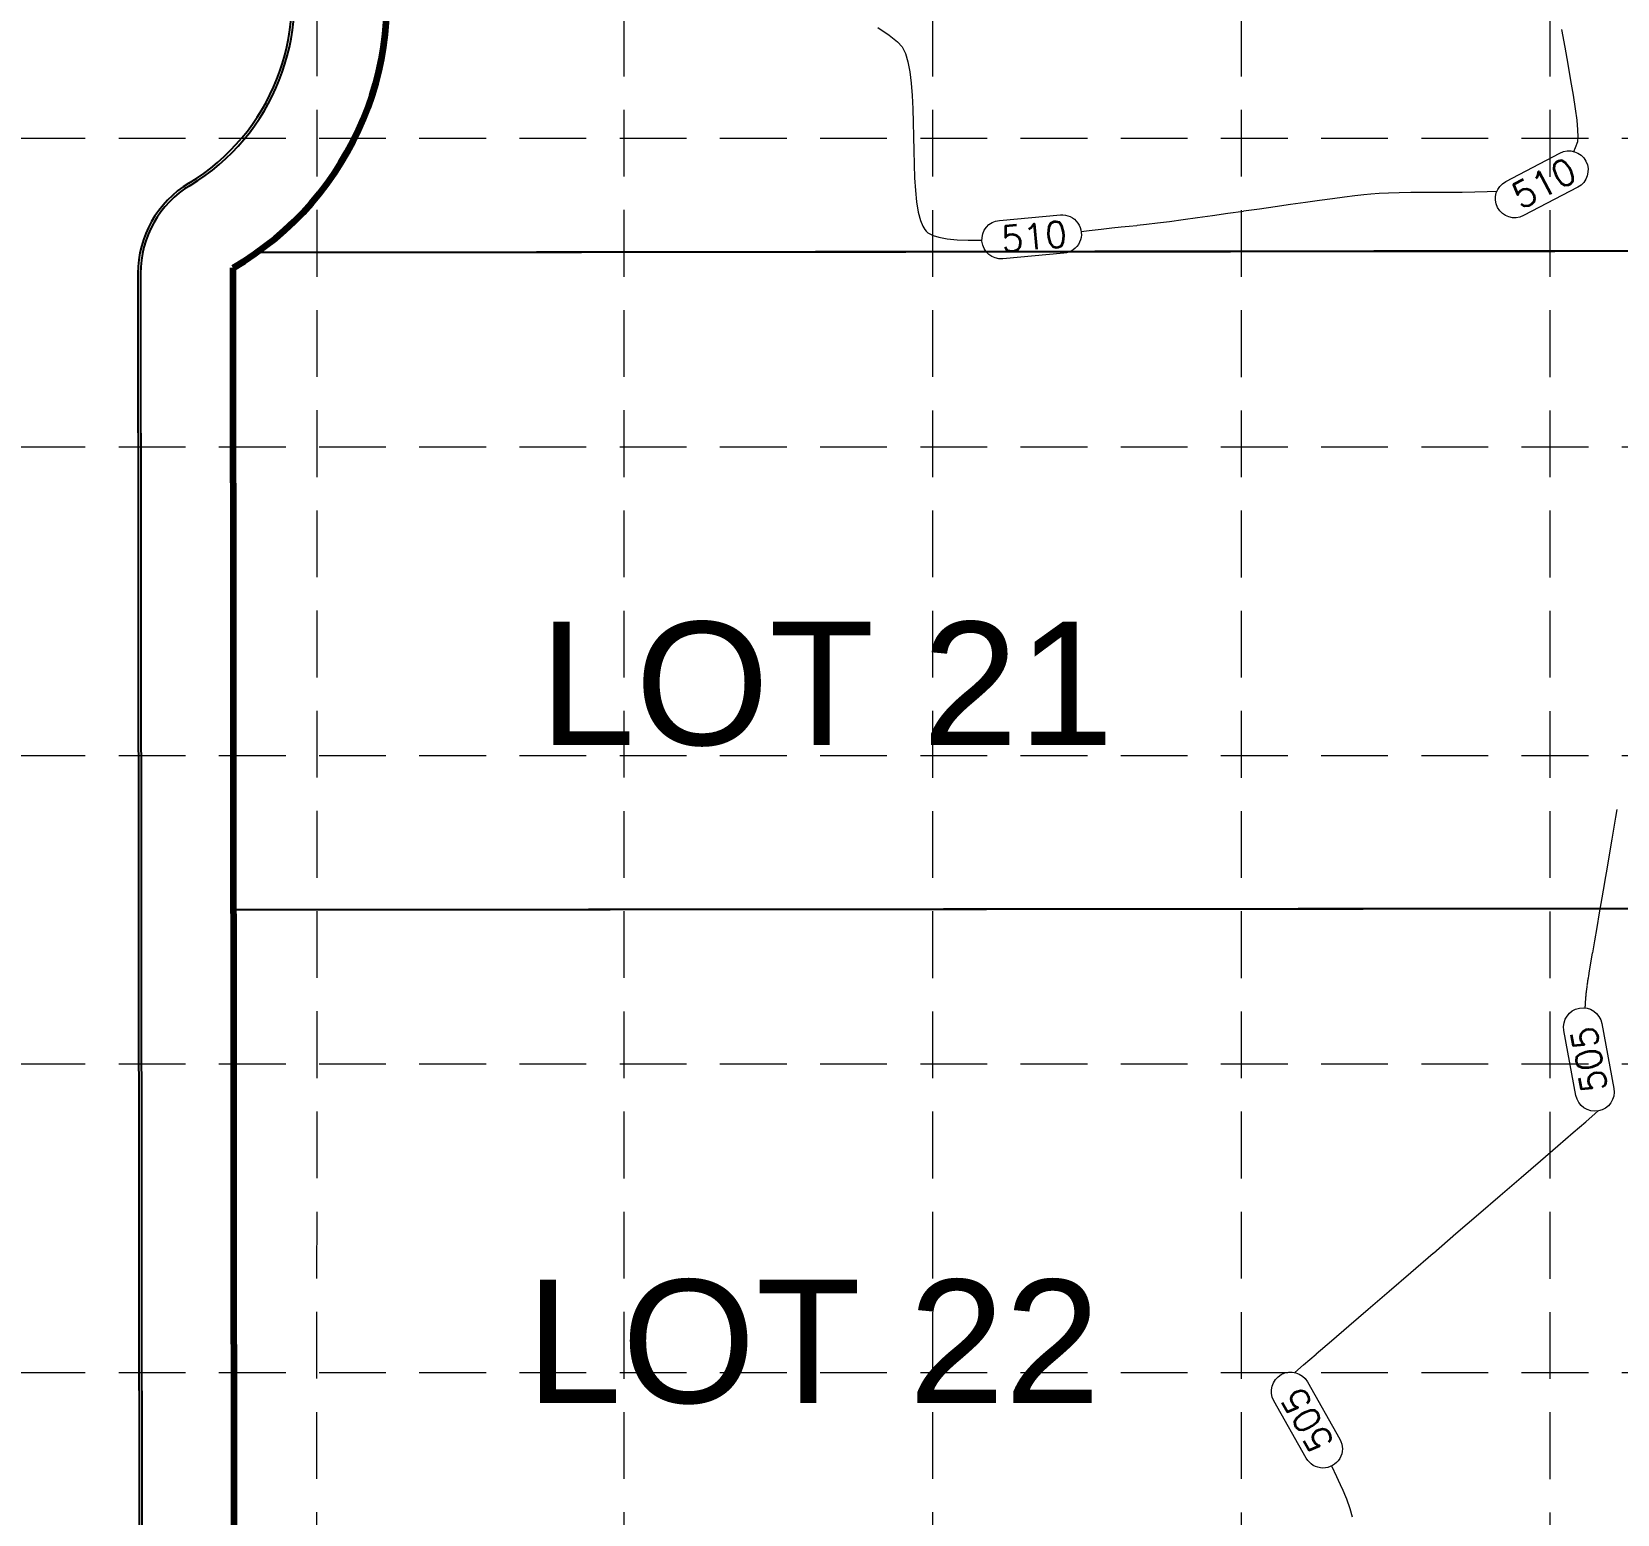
# Model space of a CAD drawing. Header units: feet. Extents: x -406 to 2003, y 7035 to 10885.
# Drawn here: x 322.9 to 631.5, y 9593.2 to 9881.8 of the extents above; entities that cross this region are included whole.
import ezdxf

# ---------------------------------------------------------------- set-up
doc = ezdxf.new("R2010")
doc.units = ezdxf.units.FT
doc.header["$LTSCALE"] = 40
doc.header["$MEASUREMENT"] = 0
doc.linetypes.add('HIDDEN', pattern=[0.375, 0.25, -0.125])
for name, color, linetype, lineweight in [('1 PROPOSED CONTOURS', 35, 'Continuous', 0), ('LOT NUMBERS', 3, 'Continuous', 35), ('right of way', 3, 'Continuous', 40), ('SILT FENCE', 200, 'Continuous', 100)]:
    doc.layers.add(name, color=color, linetype=linetype, lineweight=lineweight)
for name, color, linetype in [('GRID', 254, 'HIDDEN'), ('lots', 4, 'Continuous'), ('polys', 7, 'Continuous'), ('proposed pavement', 4, 'Continuous')]:
    doc.layers.add(name, color=color, linetype=linetype)
doc.styles.get("Standard").update_dxf_attribs({"font": 'ARIAL.TTF'})

msp = doc.modelspace()

# ---------------------------------------------------------------- linework, layer by layer
at = {"layer": '1 PROPOSED CONTOURS', "color": 35, "extrusion": (0.563882, 0.825855, 0), "elevation": 8436.54}
msp.add_lwpolyline([(5169.95, 510), (5167.27, 510)], dxfattribs=at)
at = {"layer": '1 PROPOSED CONTOURS', "color": 35, "extrusion": (0.619734, 0.784812, 0), "elevation": 8058.35}
msp.add_lwpolyline([(5739.25, 510), (5737.19, 510)], dxfattribs=at)
at = {"layer": '1 PROPOSED CONTOURS', "color": 35, "extrusion": (0.983944, 0.17848, 0), "elevation": 2374.52}
msp.add_lwpolyline([(9609.23, 510), (9612.72, 510)], dxfattribs=at)
at = {"layer": '1 PROPOSED CONTOURS', "color": 35, "extrusion": (0.731305, 0.682051, 0), "elevation": 7097.92}
msp.add_lwpolyline([(6889.99, 510), (6888.61, 510)], dxfattribs=at)
at = {"layer": '1 PROPOSED CONTOURS', "color": 35, "extrusion": (0.894399, 0.447271, 0), "elevation": 4858.87}
msp.add_lwpolyline([(8615.38, 510), (8613.97, 510)], dxfattribs=at)
at = {"layer": '1 PROPOSED CONTOURS', "color": 35}
for points, elevation in [([(492.98, 9877.56), (493.47, 9875.93)], 510), ([(622.49, 9872.3), (621.94, 9875.43)], 510), ([(493.84, 9873.99), (494.11, 9871.78)], 510), ([(494.11, 9871.78), (494.29, 9869.36)], 510), ([(494.29, 9869.36), (494.41, 9866.79)], 510), ([(494.54, 9861.37), (494.59, 9858.62)], 510), ([(576.09, 9849.34), (578.41, 9849.64)], 510), ([(582.19, 9850.11), (583.58, 9850.25)], 510), ([(585.15, 9850.36), (587, 9850.44)], 510), ([(589.07, 9850.48), (591.34, 9850.51)], 510), ([(601.3, 9850.56), (603.8, 9850.59)], 510), ([(495.14, 9848.66), (495.46, 9846.67)], 510), ([(552.71, 9846.01), (555.73, 9846.44)], 510), ([(564.94, 9847.76), (567.93, 9848.19)], 510), ([(533.15, 9843.6), (534.99, 9843.8)], 510), ([(534.99, 9843.8), (536.54, 9843.94)], 510), ([(539.87, 9844.29), (542.01, 9844.55)], 510), ([(544.4, 9844.86), (547.01, 9845.21)], 510), ([(549.79, 9845.6), (552.71, 9846.01)], 510), ([(497.71, 9842.42), (498.38, 9842.11)], 510), ([(499.46, 9841.78), (501.1, 9841.47)], 510), ([(501.1, 9841.47), (503.03, 9841.29)], 510), ([(503.03, 9841.29), (505.2, 9841.2)], 510), ([(507.56, 9841.21), (507.86, 9841.22)], 510), ([(527.18, 9842.89), (528.74, 9843.08)], 510), ([(630.52, 9724.59), (630.92, 9726.92)], 505), ([(630.92, 9726.92), (631.25, 9728.88)], 505), ([(629.58, 9719.15), (630.07, 9721.97)], 505), ([(629.08, 9716.2), (629.58, 9719.15)], 505), ([(628.06, 9710.25), (628.57, 9713.2)], 505), ([(626.39, 9700.49), (626.72, 9702.46)], 505), ([(626.12, 9698.97), (626.39, 9700.49)], 505), ([(625.54, 9695.13), (625.56, 9695.29)], 505), ([(625.56, 9695.29), (625.58, 9695.46)], 505), ([(625.58, 9695.46), (625.6, 9695.59)], 505), ([(625.64, 9695.92), (625.66, 9696.05)], 505), ([(625.7, 9696.38), (625.72, 9696.51)], 505), ([(625.72, 9696.51), (625.75, 9696.68)], 505), ([(625.82, 9697.14), (625.84, 9697.31)], 505), ([(625.86, 9697.44), (625.89, 9697.61)], 505), ([(625.33, 9692.69), (625.34, 9692.82)], 505), ([(625.37, 9693.28), (625.38, 9693.45)], 505), ([(625.38, 9693.45), (625.39, 9693.61)], 505), ([(625.46, 9694.37), (625.48, 9694.53)], 505), ([(625.49, 9694.66), (625.51, 9694.83)], 505), ([(625.29, 9691.91), (625.29, 9692.07)], 505), ([(625.38, 9669.6), (627.23, 9671.2)], 505), ([(619.96, 9664.92), (622.93, 9667.48)], 505), ([(579.28, 9629.89), (583.05, 9633.14)], 505), ([(575.87, 9626.95), (579.28, 9629.89)], 505), ([(572.91, 9624.39), (575.87, 9626.95)], 505), ([(568.75, 9620.8), (570.46, 9622.28)], 505), ([(579.56, 9594.22), (578.88, 9596.12)], 505)]:
    msp.add_lwpolyline(points, dxfattribs=dict(at, elevation=elevation))
at = {"layer": '1 PROPOSED CONTOURS', "color": 35, "extrusion": (0.98431, 0.176448, 0), "elevation": 2354.68}
msp.add_lwpolyline([(9610.74, 510), (9614.11, 510)], dxfattribs=at)
at = {"layer": '1 PROPOSED CONTOURS', "color": 35, "extrusion": (0.982539, 0.186055, 0), "elevation": 2322.32}
msp.add_lwpolyline([(9611.68, 510), (9609.7, 510)], dxfattribs=at)
at = {"layer": '1 PROPOSED CONTOURS', "color": 35, "extrusion": (0.986388, 0.164436, 0), "elevation": 2237.37}
msp.add_lwpolyline([(9632.61, 510), (9635.55, 510)], dxfattribs=at)
at = {"layer": '1 PROPOSED CONTOURS', "color": 35, "extrusion": (0.988327, 0.152346, 0), "elevation": 2119.26}
msp.add_lwpolyline([(9656.65, 510), (9659.29, 510)], dxfattribs=at)
at = {"layer": '1 PROPOSED CONTOURS', "color": 35, "extrusion": (0.999585, 0.028807, 0), "elevation": 778.44}
msp.add_lwpolyline([(9848.45, 510), (9845.77, 510)], dxfattribs=at)
at = {"layer": '1 PROPOSED CONTOURS', "color": 35, "extrusion": (0.991118, 0.132986, 0), "elevation": 1929.98}
msp.add_lwpolyline([(9693.97, 510), (9696.25, 510)], dxfattribs=at)
at = {"layer": '1 PROPOSED CONTOURS', "color": 35, "extrusion": (0.999808, 0.019576, 0), "elevation": 687.49}
msp.add_lwpolyline([(9852.54, 510), (9849.8, 510)], dxfattribs=at)
at = {"layer": '1 PROPOSED CONTOURS', "color": 35, "extrusion": (0.99496, 0.100277, 0), "elevation": 1609.72}
msp.add_lwpolyline([(9750.41, 510), (9752.27, 510)], dxfattribs=at)
at = {"layer": '1 PROPOSED CONTOURS', "color": 35, "extrusion": (0.999274, 0.038097, 0), "elevation": 999.15}
msp.add_lwpolyline([(9830.36, 510), (9831.75, 510)], dxfattribs=at)
at = {"layer": '1 PROPOSED CONTOURS', "color": 35, "extrusion": (0.912439, -0.409212, 0), "elevation": -3465.71}
msp.add_lwpolyline([(9250.2, 510), (9251.08, 510)], dxfattribs=at)
at = {"layer": '1 PROPOSED CONTOURS', "color": 35, "extrusion": (0.944067, -0.329754, 0), "elevation": -2662.59}
msp.add_lwpolyline([(9513.37, 510), (9514.6, 510)], dxfattribs=at)
at = {"layer": '1 PROPOSED CONTOURS', "color": 35, "extrusion": (0.993714, -0.11195, 0), "elevation": -483.98}
msp.add_lwpolyline([(9868.27, 510), (9869.14, 510)], dxfattribs=at)
at = {"layer": '1 PROPOSED CONTOURS', "color": 35, "extrusion": (0.99971, 0.024085, 0), "elevation": 731.89}
msp.add_lwpolyline([(9843.85, 510), (9841.16, 510)], dxfattribs=at)
at = {"layer": '1 PROPOSED CONTOURS', "color": 35, "extrusion": (0.999259, 0.038479, 0), "elevation": 873.54}
msp.add_lwpolyline([(9829.6, 510), (9827, 510)], dxfattribs=at)
at = {"layer": '1 PROPOSED CONTOURS', "color": 35, "linetype": 'Continuous', "extrusion": (0.464631, -0.885504, 0)}
for points, elevation in [([(5117.81, 510), (5129.71, 510)], -8441.2), ([(5129.71, 510), (5117.81, 510)], -8433.7)]:
    msp.add_lwpolyline(points, dxfattribs=dict(at, elevation=elevation))
at = {"layer": '1 PROPOSED CONTOURS', "color": 35, "extrusion": (0.998006, 0.063113, 0), "elevation": 1115.65}
msp.add_lwpolyline([(9802.47, 510), (9800.02, 510)], dxfattribs=at)
at = {"layer": '1 PROPOSED CONTOURS', "color": 35, "extrusion": (0.994828, 0.101576, 0), "elevation": 1492.97}
msp.add_lwpolyline([(9749.67, 510), (9747.42, 510)], dxfattribs=at)
at = {"layer": '1 PROPOSED CONTOURS', "color": 35, "extrusion": (0.126402, -0.991979, 0), "elevation": -9697.53}
msp.add_lwpolyline([(1818.78, 510), (1820.84, 510)], dxfattribs=at)
at = {"layer": '1 PROPOSED CONTOURS', "color": 35, "extrusion": (-0.117108, 0.993119, 0), "elevation": 9714.15}
msp.add_lwpolyline([(-1729.97, 510), (-1731.72, 510)], dxfattribs=at)
at = {"layer": '1 PROPOSED CONTOURS', "color": 35, "extrusion": (0.068687, -0.997638, 0), "elevation": -9786.9}
msp.add_lwpolyline([(1258.78, 510), (1260.36, 510)], dxfattribs=at)
at = {"layer": '1 PROPOSED CONTOURS', "color": 35, "extrusion": (-0.023531, 0.999723, 0), "elevation": 9833.9}
msp.add_lwpolyline([(-818.62, 510), (-820.7, 510)], dxfattribs=at)
at = {"layer": '1 PROPOSED CONTOURS', "color": 35, "extrusion": (0.00662, -0.999978, 0), "elevation": -9846.38}
msp.add_lwpolyline([(656.53, 510), (658.93, 510)], dxfattribs=at)
at = {"layer": '1 PROPOSED CONTOURS', "color": 35, "extrusion": (-0.003726, 0.999993, 0), "elevation": 9848.25}
msp.add_lwpolyline([(-630.43, 510), (-632.92, 510)], dxfattribs=at)
at = {"layer": '1 PROPOSED CONTOURS', "color": 35, "extrusion": (0.003659, -0.999993, 0), "elevation": -9848.29}
msp.add_lwpolyline([(632.27, 510), (634.81, 510)], dxfattribs=at)
at = {"layer": '1 PROPOSED CONTOURS', "color": 35, "extrusion": (0.006263, -0.99998, 0), "elevation": -9846.6}
msp.add_lwpolyline([(660.44, 510), (662.98, 510)], dxfattribs=at)
at = {"layer": '1 PROPOSED CONTOURS', "color": 35, "extrusion": (0.020357, -0.999793, 0), "elevation": -9836.26}
msp.add_lwpolyline([(804.2, 510), (806.6, 510)], dxfattribs=at)
at = {"layer": '1 PROPOSED CONTOURS', "color": 35, "extrusion": (-0.033219, 0.999448, 0), "elevation": 9825.07}
msp.add_lwpolyline([(-933.09, 510), (-934.96, 510)], dxfattribs=at)
at = {"layer": '1 PROPOSED CONTOURS', "color": 35, "extrusion": (0.967841, 0.251563, 0), "elevation": 2956.59}
msp.add_lwpolyline([(9405.37, 510), (9403.64, 510)], dxfattribs=at)
at = {"layer": '1 PROPOSED CONTOURS', "color": 35, "extrusion": (0.141967, -0.989871, 0), "elevation": -9667.81}
msp.add_lwpolyline([(1947.96, 510), (1951.07, 510)], dxfattribs=at)
at = {"layer": '1 PROPOSED CONTOURS', "color": 35, "extrusion": (-0.142501, 0.989795, 0), "elevation": 9666.76}
msp.add_lwpolyline([(-1956.28, 510), (-1959.4, 510)], dxfattribs=at)
at = {"layer": '1 PROPOSED CONTOURS', "color": 35, "extrusion": (0.14252, -0.989792, 0), "elevation": -9666.72}
msp.add_lwpolyline([(1959.58, 510), (1962.67, 510)], dxfattribs=at)
at = {"layer": '1 PROPOSED CONTOURS', "color": 35, "extrusion": (0.140913, -0.990022, 0), "elevation": -9669.9}
msp.add_lwpolyline([(1950, 510), (1952.91, 510)], dxfattribs=at)
at = {"layer": '1 PROPOSED CONTOURS', "color": 35, "extrusion": (0.139109, -0.990277, 0), "elevation": -9673.44}
msp.add_lwpolyline([(1935.29, 510), (1938.05, 510)], dxfattribs=at)
at = {"layer": '1 PROPOSED CONTOURS', "color": 35, "extrusion": (0.136388, -0.990656, 0), "elevation": -9678.73}
msp.add_lwpolyline([(1911.47, 510), (1914.04, 510)], dxfattribs=at)
at = {"layer": '1 PROPOSED CONTOURS', "color": 35, "extrusion": (0.925678, 0.378312, 0), "elevation": 4183.53}
msp.add_lwpolyline([(8925.69, 510), (8924.52, 510)], dxfattribs=at)
at = {"layer": '1 PROPOSED CONTOURS', "color": 35, "extrusion": (0.85375, 0.520683, 0), "elevation": 5549.31}
msp.add_lwpolyline([(8145.81, 510), (8145.05, 510)], dxfattribs=at)
at = {"layer": '1 PROPOSED CONTOURS', "color": 35, "linetype": 'Continuous', "extrusion": (0.090122, -0.995931, 0)}
for points, elevation in [([(1396.45, 510), (1408.35, 510)], -9758.9), ([(1408.35, 510), (1396.45, 510)], -9751.4)]:
    msp.add_lwpolyline(points, dxfattribs=dict(at, elevation=elevation))
at = {"layer": '1 PROPOSED CONTOURS', "color": 35, "extrusion": (0.118663, -0.992935, 0), "elevation": -9710.79}
msp.add_lwpolyline([(1693.01, 510), (1695.34, 510)], dxfattribs=at)
at = {"layer": '1 PROPOSED CONTOURS', "color": 35, "extrusion": (-0.115884, 0.993263, 0), "elevation": 9715.5}
msp.add_lwpolyline([(-1668.16, 510), (-1670.27, 510)], dxfattribs=at)
at = {"layer": '1 PROPOSED CONTOURS', "color": 35, "extrusion": (0.094145, -0.995558, 0), "elevation": -9749.71}
msp.add_lwpolyline([(1460.92, 510), (1462.42, 510)], dxfattribs=at)
at = {"layer": '1 PROPOSED CONTOURS', "color": 35, "extrusion": (-0.111016, 0.993819, 0), "elevation": 9723.51}
msp.add_lwpolyline([(-1627.57, 510), (-1629.41, 510)], dxfattribs=at)
at = {"layer": '1 PROPOSED CONTOURS', "color": 35, "extrusion": (0.128415, -0.99172, 0), "elevation": -9693.44}
msp.add_lwpolyline([(1801.71, 510), (1804.12, 510)], dxfattribs=at)
at = {"layer": '1 PROPOSED CONTOURS', "color": 35, "extrusion": (0.136727, -0.990609, 0), "elevation": -9677.96}
msp.add_lwpolyline([(1887.98, 510), (1890.79, 510)], dxfattribs=at)
at = {"layer": '1 PROPOSED CONTOURS', "color": 35, "extrusion": (0.760661, 0.649149, 0), "elevation": 6767.59}
msp.add_lwpolyline([(7164.94, 510), (7164.49, 510)], dxfattribs=at)
at = {"layer": '1 PROPOSED CONTOURS', "color": 35, "extrusion": (0.679381, 0.733786, 0), "elevation": 7560.27}
msp.add_lwpolyline([(6322.38, 510), (6322.16, 510)], dxfattribs=at)
at = {"layer": '1 PROPOSED CONTOURS', "color": 35, "extrusion": (0.618544, 0.78575, 0), "elevation": 8041.49}
msp.add_lwpolyline([(5697.52, 510), (5697.32, 510)], dxfattribs=at)
at = {"layer": '1 PROPOSED CONTOURS', "color": 35, "extrusion": (0.53717, 0.843474, 0), "elevation": 8569.18}
msp.add_lwpolyline([(4867.68, 510), (4867.25, 510)], dxfattribs=at)
at = {"layer": '1 PROPOSED CONTOURS', "color": 35, "extrusion": (0.294019, 0.9558, 0), "elevation": 9553.62}
msp.add_lwpolyline([(2417.42, 510), (2416.28, 510)], dxfattribs=at)
at = {"layer": '1 PROPOSED CONTOURS', "color": 35, "extrusion": (0.003124, -0.999995, 0), "elevation": -9839.58}
msp.add_lwpolyline([(535.94, 510), (538.31, 510)], dxfattribs=at)
at = {"layer": '1 PROPOSED CONTOURS', "color": 35, "extrusion": (-0.985613, 0.169018, 0), "elevation": 1022.19}
msp.add_lwpolyline([(-9695.61, 505), (-9697.13, 505)], dxfattribs=at)
at = {"layer": '1 PROPOSED CONTOURS', "color": 35, "extrusion": (0.985614, -0.169011, 0), "elevation": -1022.12}
msp.add_lwpolyline([(9688.6, 505), (9691.26, 505)], dxfattribs=at)
at = {"layer": '1 PROPOSED CONTOURS', "color": 35, "extrusion": (0.985615, -0.169004, 0), "elevation": -1022.04}
msp.add_lwpolyline([(9679.71, 505), (9682.75, 505)], dxfattribs=at)
at = {"layer": '1 PROPOSED CONTOURS', "color": 35, "extrusion": (0.985617, -0.168995, 0), "elevation": -1021.96}
msp.add_lwpolyline([(9673.86, 505), (9676.73, 505)], dxfattribs=at)
at = {"layer": '1 PROPOSED CONTOURS', "color": 35, "extrusion": (0.985619, -0.16898, 0), "elevation": -1021.81}
msp.add_lwpolyline([(9668.83, 505), (9671.21, 505)], dxfattribs=at)
at = {"layer": '1 PROPOSED CONTOURS', "color": 35, "extrusion": (0.985618, -0.168989, 0), "elevation": -1021.9}
msp.add_lwpolyline([(9671.2, 505), (9673.86, 505)], dxfattribs=at)
at = {"layer": '1 PROPOSED CONTOURS', "color": 35, "extrusion": (0.985636, -0.168885, 0), "elevation": -1020.87}
msp.add_lwpolyline([(9664.39, 505), (9665.39, 505)], dxfattribs=at)
at = {"layer": '1 PROPOSED CONTOURS', "color": 35, "extrusion": (0.992045, -0.125888, 0), "elevation": -599.93}
msp.add_lwpolyline([(9697.21, 505), (9697.38, 505)], dxfattribs=at)
at = {"layer": '1 PROPOSED CONTOURS', "color": 35, "extrusion": (-0.99183, 0.127569, 0), "elevation": 616.37}
msp.add_lwpolyline([(-9696.35, 505), (-9696.51, 505)], dxfattribs=at)
at = {"layer": '1 PROPOSED CONTOURS', "color": 35, "extrusion": (0.990769, -0.135558, 0), "elevation": -694.49}
msp.add_lwpolyline([(9691.36, 505), (9691.53, 505)], dxfattribs=at)
at = {"layer": '1 PROPOSED CONTOURS', "color": 35, "extrusion": (0.990538, -0.137235, 0), "elevation": -710.9}
msp.add_lwpolyline([(9690.34, 505), (9690.51, 505)], dxfattribs=at)
at = {"layer": '1 PROPOSED CONTOURS', "color": 35, "extrusion": (-0.989155, 0.146876, 0), "elevation": 805.25}
msp.add_lwpolyline([(-9683.43, 505), (-9683.59, 505)], dxfattribs=at)
at = {"layer": '1 PROPOSED CONTOURS', "color": 35, "extrusion": (0.988556, -0.150852, 0), "elevation": -844.18}
msp.add_lwpolyline([(9680.28, 505), (9680.41, 505)], dxfattribs=at)
at = {"layer": '1 PROPOSED CONTOURS', "color": 35, "extrusion": (0.987942, -0.154822, 0), "elevation": -883.07}
msp.add_lwpolyline([(9676.94, 505), (9677.11, 505)], dxfattribs=at)
at = {"layer": '1 PROPOSED CONTOURS', "color": 35, "extrusion": (0.987014, -0.160637, 0), "elevation": -940.03}
msp.add_lwpolyline([(9671.91, 505), (9672.04, 505)], dxfattribs=at)
at = {"layer": '1 PROPOSED CONTOURS', "color": 35, "extrusion": (-0.985681, 0.168621, 0), "elevation": 1018.29}
msp.add_lwpolyline([(-9664.29, 505), (-9664.66, 505)], dxfattribs=at)
at = {"layer": '1 PROPOSED CONTOURS', "color": 35, "extrusion": (0.998777, -0.049438, 0), "elevation": 145.38}
msp.add_lwpolyline([(9711.13, 505), (9711.3, 505)], dxfattribs=at)
at = {"layer": '1 PROPOSED CONTOURS', "color": 35, "extrusion": (0.998568, -0.053504, 0), "elevation": 105.83}
msp.add_lwpolyline([(9711.81, 505), (9711.94, 505)], dxfattribs=at)
at = {"layer": '1 PROPOSED CONTOURS', "color": 35, "extrusion": (-0.998342, 0.057566, 0), "elevation": -66.32}
msp.add_lwpolyline([(-9712.29, 505), (-9712.45, 505)], dxfattribs=at)
at = {"layer": '1 PROPOSED CONTOURS', "color": 35, "extrusion": (0.998242, -0.059274, 0), "elevation": 49.7}
msp.add_lwpolyline([(9712.55, 505), (9712.72, 505)], dxfattribs=at)
at = {"layer": '1 PROPOSED CONTOURS', "color": 35, "extrusion": (0.997727, -0.067388, 0), "elevation": -29.26}
msp.add_lwpolyline([(9712.93, 505), (9713.1, 505)], dxfattribs=at)
at = {"layer": '1 PROPOSED CONTOURS', "color": 35, "extrusion": (0.99761, -0.069092, 0), "elevation": -45.86}
msp.add_lwpolyline([(9713.03, 505), (9713.2, 505)], dxfattribs=at)
at = {"layer": '1 PROPOSED CONTOURS', "color": 35, "extrusion": (0.997321, -0.073143, 0), "elevation": -85.31}
msp.add_lwpolyline([(9712.93, 505), (9713.06, 505)], dxfattribs=at)
at = {"layer": '1 PROPOSED CONTOURS', "color": 35, "extrusion": (0.996555, -0.082934, 0), "elevation": -180.69}
msp.add_lwpolyline([(9712.08, 505), (9712.22, 505)], dxfattribs=at)
at = {"layer": '1 PROPOSED CONTOURS', "color": 35, "extrusion": (0.996211, -0.086973, 0), "elevation": -220.06}
msp.add_lwpolyline([(9711.4, 505), (9711.57, 505)], dxfattribs=at)
at = {"layer": '1 PROPOSED CONTOURS', "color": 35, "extrusion": (0.996061, -0.088671, 0), "elevation": -236.61}
msp.add_lwpolyline([(9711.18, 505), (9711.35, 505)], dxfattribs=at)
at = {"layer": '1 PROPOSED CONTOURS', "color": 35, "extrusion": (0.995694, -0.092705, 0), "elevation": -275.95}
msp.add_lwpolyline([(9710.31, 505), (9710.44, 505)], dxfattribs=at)
at = {"layer": '1 PROPOSED CONTOURS', "color": 35, "extrusion": (-0.99531, 0.096735, 0), "elevation": 315.26}
msp.add_lwpolyline([(-9709.24, 505), (-9709.41, 505)], dxfattribs=at)
at = {"layer": '1 PROPOSED CONTOURS', "color": 35, "extrusion": (0.994738, -0.102454, 0), "elevation": -371.06}
msp.add_lwpolyline([(9707.6, 505), (9707.73, 505)], dxfattribs=at)
at = {"layer": '1 PROPOSED CONTOURS', "color": 35, "extrusion": (-0.994133, 0.108165, 0), "elevation": 426.8}
msp.add_lwpolyline([(-9705.61, 505), (-9705.77, 505)], dxfattribs=at)
at = {"layer": '1 PROPOSED CONTOURS', "color": 35, "extrusion": (-0.993688, 0.112181, 0), "elevation": 466.02}
msp.add_lwpolyline([(-9703.97, 505), (-9704.1, 505)], dxfattribs=at)
at = {"layer": '1 PROPOSED CONTOURS', "color": 35, "extrusion": (0.999047, -0.043657, 0), "elevation": 201.57}
msp.add_lwpolyline([(9709.84, 505), (9709.97, 505)], dxfattribs=at)
at = {"layer": '1 PROPOSED CONTOURS', "color": 35, "extrusion": (0.999216, -0.039584, 0), "elevation": 241.15}
msp.add_lwpolyline([(9708.92, 505), (9708.93, 505)], dxfattribs=at)
at = {"layer": '1 PROPOSED CONTOURS', "color": 35, "linetype": 'Continuous', "extrusion": (0.983417, 0.18136, 0)}
for points, elevation in [([(9401.21, 505), (9414.07, 505)], 2367.73), ([(9414.07, 505), (9401.21, 505)], 2375.23)]:
    msp.add_lwpolyline(points, dxfattribs=dict(at, elevation=elevation))
at = {"layer": '1 PROPOSED CONTOURS', "color": 35, "extrusion": (0.656546, -0.754286, 0), "elevation": -6883.05}
msp.add_lwpolyline([(6822.7, 505), (6823.47, 505)], dxfattribs=at)
at = {"layer": '1 PROPOSED CONTOURS', "color": 35, "extrusion": (0.653719, -0.756737, 0), "elevation": -6908.52}
msp.add_lwpolyline([(6791.21, 505), (6794.45, 505)], dxfattribs=at)
at = {"layer": '1 PROPOSED CONTOURS', "color": 35, "extrusion": (0.652894, -0.757449, 0), "elevation": -6915.92}
msp.add_lwpolyline([(6775.26, 505), (6779.76, 505)], dxfattribs=at)
at = {"layer": '1 PROPOSED CONTOURS', "color": 35, "extrusion": (0.652693, -0.757623, 0), "elevation": -6917.72}
msp.add_lwpolyline([(6768.45, 505), (6773.42, 505)], dxfattribs=at)
at = {"layer": '1 PROPOSED CONTOURS', "color": 35, "extrusion": (0.652561, -0.757736, 0), "elevation": -6918.9}
msp.add_lwpolyline([(6761.9, 505), (6767.25, 505)], dxfattribs=at)
at = {"layer": '1 PROPOSED CONTOURS', "color": 35, "extrusion": (0.652477, -0.757808, 0), "elevation": -6919.64}
msp.add_lwpolyline([(6755.54, 505), (6761.14, 505)], dxfattribs=at)
at = {"layer": '1 PROPOSED CONTOURS', "color": 35, "extrusion": (0.652431, -0.757848, 0), "elevation": -6920.06}
for points in [[(6749.35, 505), (6755.11, 505)], [(6737.77, 505), (6743.53, 505)]]:
    msp.add_lwpolyline(points, dxfattribs=at)
at = {"layer": '1 PROPOSED CONTOURS', "color": 35, "extrusion": (0.652416, -0.757861, 0), "elevation": -6920.19}
msp.add_lwpolyline([(6743.4, 505), (6749.21, 505)], dxfattribs=at)
at = {"layer": '1 PROPOSED CONTOURS', "color": 35, "extrusion": (0.652478, -0.757808, 0), "elevation": -6919.64}
msp.add_lwpolyline([(6732.59, 505), (6738.2, 505)], dxfattribs=at)
at = {"layer": '1 PROPOSED CONTOURS', "color": 35, "extrusion": (0.652562, -0.757736, 0), "elevation": -6918.9}
msp.add_lwpolyline([(6728.02, 505), (6733.36, 505)], dxfattribs=at)
at = {"layer": '1 PROPOSED CONTOURS', "color": 35, "extrusion": (0.653721, -0.756736, 0), "elevation": -6908.6}
msp.add_lwpolyline([(6721.97, 505), (6725.2, 505)], dxfattribs=at)
at = {"layer": '1 PROPOSED CONTOURS', "color": 35, "linetype": 'Continuous', "extrusion": (0.87089, 0.491478, 0)}
for points, elevation in [([(8096.33, 505), (8083.48, 505)], 5224.97), ([(8083.48, 505), (8096.33, 505)], 5217.47)]:
    msp.add_lwpolyline(points, dxfattribs=dict(at, elevation=elevation))
at = {"layer": '1 PROPOSED CONTOURS', "color": 35, "extrusion": (0.897086, 0.441857, 0), "elevation": 4759.62}
msp.add_lwpolyline([(8357.55, 505), (8359.85, 505)], dxfattribs=at)
at = {"layer": '1 PROPOSED CONTOURS', "color": 35, "extrusion": (0.908162, 0.418619, 0), "elevation": 4542.91}
msp.add_lwpolyline([(8474.8, 505), (8477.3, 505)], dxfattribs=at)
at = {"layer": '1 PROPOSED CONTOURS', "color": 35, "extrusion": (0.922557, 0.385861, 0), "elevation": 4236.82}
msp.add_lwpolyline([(8629.6, 505), (8631.9, 505)], dxfattribs=at)
at = {"layer": '1 PROPOSED CONTOURS', "color": 35, "extrusion": (0.966903, 0.255145, 0), "elevation": 3008.29}
msp.add_lwpolyline([(9127.14, 505), (9128.81, 505)], dxfattribs=at)
at = {"layer": '1 PROPOSED CONTOURS', "color": 35, "linetype": 'Continuous', "extrusion": (0, 0, -1)}
for centre, start, end in [((-622.08, 9854.83, -510), 62.3137, 242.3137), ((-611.54, 9849.29, -510), 242.3137, 62.3137), ((-511.61, 9841.31, -510), 264.8294, 84.8294), ((-523.47, 9842.38, -510), 84.8294, 264.8294), ((-624.82, 9688.05, -505), 349.551, 169.551), ((-627.15, 9675.4, -505), 169.551, 349.551), ((-567.95, 9617.13, -505), 330.5622, 150.5622), ((-574.26, 9605.94, -505), 150.5622, 330.5622)]:
    msp.add_arc(centre, 3.75, start, end, dxfattribs=at)
at = {"layer": 'GRID', "color": 252, "linetype": 'HIDDEN', "lineweight": 0, "ltscale": 1.3}
for p, q in [((438.26, 7338.08), (438.26, 10822.14)), ((498.33, 7338.07), (498.33, 10822.14)), ((558.4, 7338.06), (558.4, 10822.14)), ((618.47, 7338.05), (618.47, 10822.14)), ((378.22, 7338.09), (378.59, 10819.65)), ((-342.62, 9861.05), (1939.97, 9861.05)), ((-342.62, 9800.98), (1939.97, 9800.98)), ((-342.62, 9740.91), (1939.97, 9740.91)), ((-342.62, 9680.84), (1939.97, 9680.84)), ((-342.62, 9620.77), (1939.97, 9620.77))]:
    msp.add_line(p, q, dxfattribs=at)
at = {"layer": 'lots', "color": 7, "linetype": 'Continuous'}
for p, q in [((871.92, 9839.33), (366.8, 9838.83)), ((871.92, 9839.33), (366.8, 9838.83)), ((875.14, 9711.33), (362.24, 9710.82)), ((875.14, 9711.33), (362.24, 9710.82))]:
    msp.add_line(p, q, dxfattribs=at)
at = {"layer": 'polys', "color": 7, "linetype": 'Continuous'}
for points in [[(867.26, 10051.85), (389.43, 9905.34, -0.32337), (366.8, 9838.83), (871.92, 9839.33), (866.88, 9973.43)], [(366.8, 9838.83, -0.023178), (362.12, 9835.82), (362.24, 9710.82), (875.14, 9711.33), (874.55, 9769.26), (871.92, 9839.33)]]:
    msp.add_lwpolyline(points, format="xyb", close=True, dxfattribs=at)
msp.add_lwpolyline([(362.24, 9710.82), (362.37, 9583.32), (876.43, 9583.83), (875.14, 9711.33)], close=True, dxfattribs=at)
at = {"layer": 'proposed pavement', "color": 7, "linetype": 'Continuous'}
for p, q in [((343.62, 9834.72), (343.88, 9579.12)), ((344.12, 9834.73), (345.65, 8297.83))]:
    msp.add_line(p, q, dxfattribs=at)
for centre, radius, start, end in [((332.08, 9887.82), 42, 301.119, 238.9731), ((332.08, 9887.82), 41.5, 301.119, 238.9731), ((364.12, 9834.75), 20.5, 121.119, 180.0569), ((364.12, 9834.75), 20, 121.119, 180.0569)]:
    msp.add_arc(centre, radius, start, end, dxfattribs=at)
at = {"layer": 'right of way', "color": 7, "linetype": 'Continuous'}
msp.add_line((362.12, 9835.82), (363.63, 8317.82), dxfattribs=at)
msp.add_line((362.12, 9835.82), (363.63, 8317.82), dxfattribs=at)
msp.add_arc((332.07, 9887.75), 60, 300.0569, 240.0569, dxfattribs=at)
msp.add_arc((332.07, 9887.75), 60, 300.0569, 240.0569, dxfattribs=at)
at = {"layer": 'SILT FENCE', "color": 7, "linetype": 'Continuous'}
msp.add_line((363.63, 8317.82), (362.12, 9835.82), dxfattribs=at)
msp.add_arc((332.07, 9887.75), 60, 300.0569, 240.0569, dxfattribs=at)

# ---------------------------------------------------------------- texts
at = {"layer": '1 PROPOSED CONTOURS', "color": 35, "linetype": 'Continuous', "char_height": 5, "attachment_point": 1}
for s, insert, width, rotation in [('\\Fsimplex.shx;\\W1.0000000000;\\T1.0000000000;\\o\\l510', (610.38, 9851.51, 510), 17.8571, 27.6863), ('\\Fsimplex.shx;\\W1.0000000000;\\T1.0000000000;\\o\\l510', (511.39, 9843.8, 510), 17.8571, 5.1706), ('\\Fsimplex.shx;\\W1.0000000000;\\T1.0000000000;\\o\\l505', (624.69, 9674.95, 505), 18.8095, 100.449), ('\\Fsimplex.shx;\\W1.0000000000;\\T1.0000000000;\\o\\l505', (572.09, 9604.71, 505), 18.8095, 119.4378)]:
    msp.add_mtext(s, dxfattribs=dict(at, insert=insert, width=width, rotation=rotation))
at = {"layer": 'LOT NUMBERS', "color": 7, "linetype": 'Continuous'}
for s, p in [('LOT 21', (421.74, 9742.91)), ('LOT 22', (419.11, 9614.86))]:
    msp.add_text(s, height=24, dxfattribs=at).set_placement(p)

doc.saveas('drawing.dxf')
